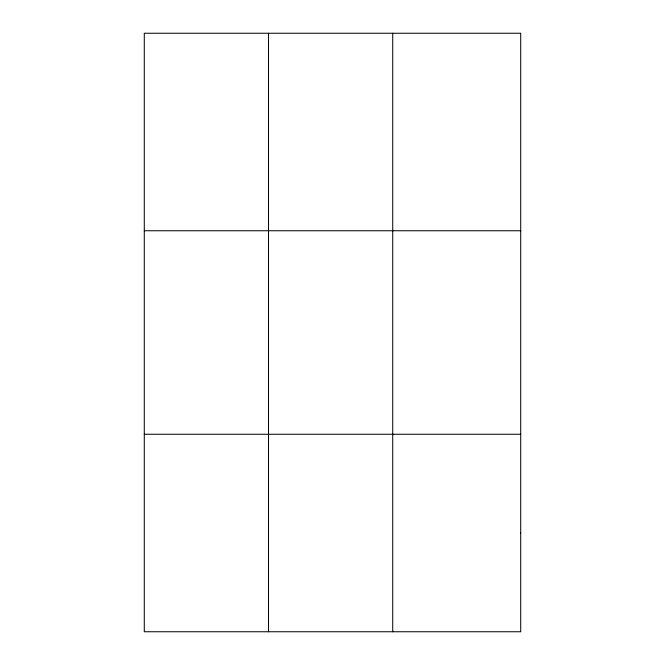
<?xml version="1.0" encoding="UTF-8"?>
<svg xmlns="http://www.w3.org/2000/svg" width="665" height="665" viewBox="0 0 665 665"><rect width="100%" height="100%" fill="white"/><g stroke="black" fill="none" stroke-linecap="round" stroke-linejoin="round"><path stroke-width="1" d="M268.51 33.25L268.51 631.75M392.724 33.25L392.724 631.75M144.288 230.755L520.712 230.755M144.288 434.245L520.712 434.245M520.712 532.998L520.712 631.75L144.288 631.75L144.288 33.25L520.712 33.25L520.712 532.998"/></g></svg>
